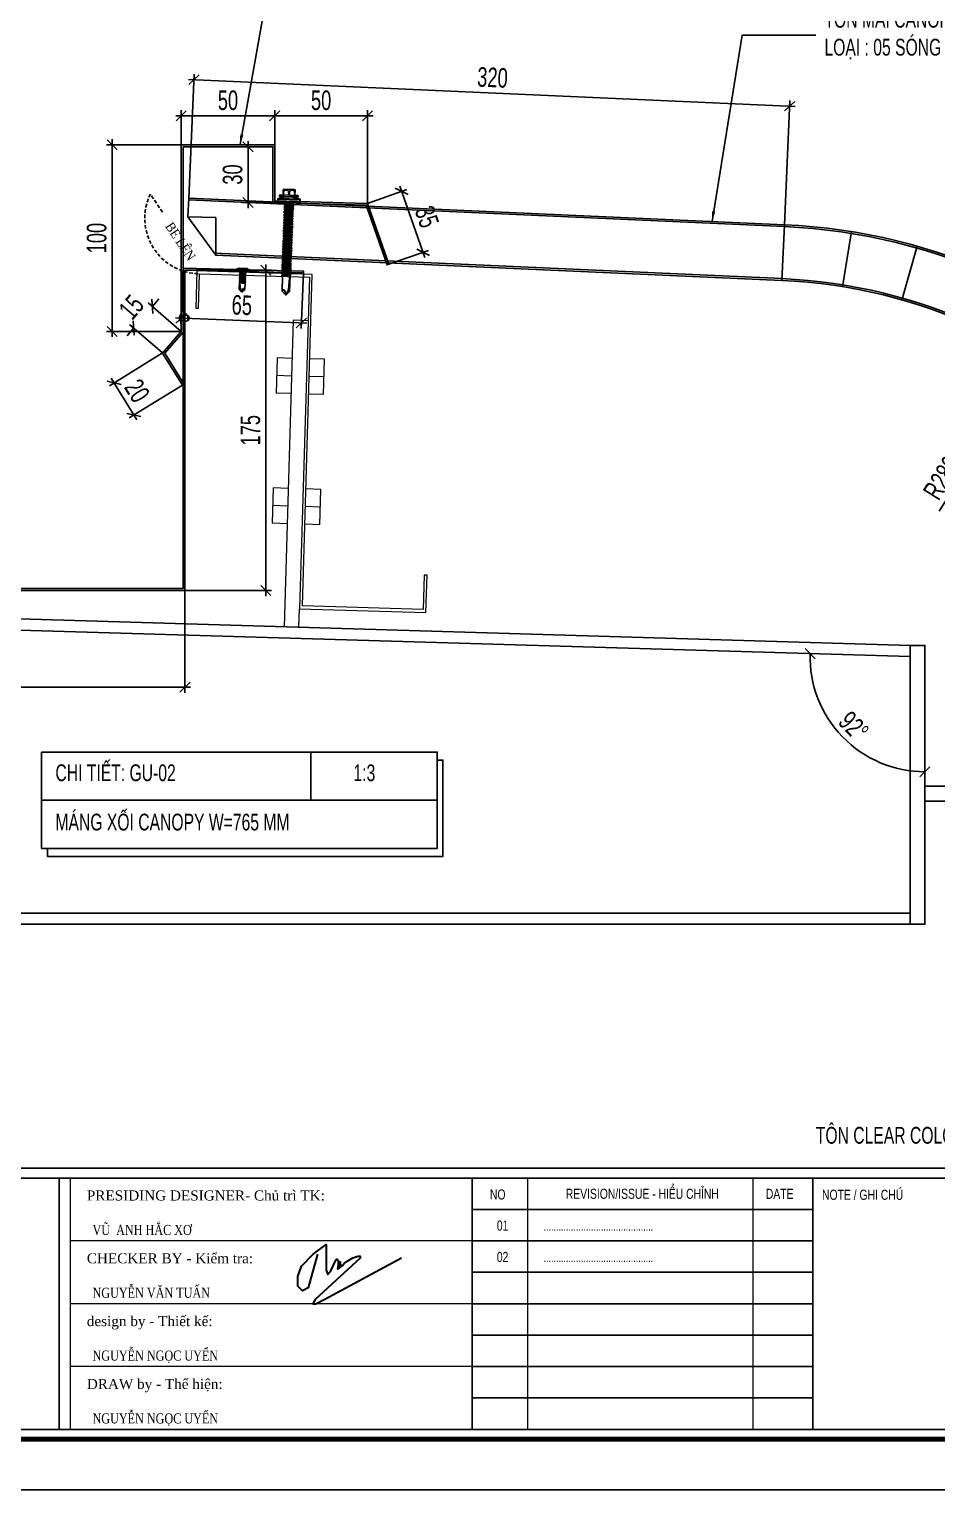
# Model space of a CAD drawing. Header units: inches. Extents: x 315041 to 662841, y -45540 to -35018.
# Drawn here: x 331598 to 331760.4, y -37638.9 to -37377.4 of the extents above; entities that cross this region are included whole.
import ezdxf
from ezdxf.enums import TextEntityAlignment as Align

# ---------------------------------------------------------------- set-up
doc = ezdxf.new("R2010")
doc.units = ezdxf.units.IN
doc.header["$MEASUREMENT"] = 0
doc.linetypes.add('DASHED2', pattern=[9.525, 6.35, -3.175])
doc.linetypes.add('XKITLINE00', pattern=[0])
for name, color, linetype in [('1', 1, 'Continuous'), ('2', 2, 'Continuous'), ('251', 251, 'Continuous'), ('3', 3, 'Continuous'), ('7', 7, 'Continuous'), ('8', 8, 'Continuous'), ('BAO KHUNG', 31, 'Continuous'), ('flashing', 6, 'Continuous'), ('ROOFING', 4, 'Continuous'), ('STRUCTURE', 1, 'Continuous')]:
    doc.layers.add(name, color=color, linetype=linetype)
for name, color, linetype, lineweight in [('Bolt', 7, 'Continuous', 0), ('PART', 20, 'Continuous', 9), ('S-Hatch', 8, 'Continuous', 9)]:
    doc.layers.add(name, color=color, linetype=linetype, lineweight=lineweight)
doc.layers.add('Cover text', color=7, linetype='Continuous', true_color=0x52370f)
doc.styles.add('DIM', font='SIMPLEX.shx', dxfattribs={"width": 0.7, "bigfont": 'EXTFONT.shx'})
doc.styles.add('ST1H', font='vnshxh.shx', dxfattribs={"width": 0.7})
doc.styles.add('ST3', font='times.ttf', dxfattribs={"width": 0.8})
doc.styles.get("Standard").update_dxf_attribs({"font": 'VHARIALN.TTF'})
doc.styles.add('style2', font='VHAVANI.TTF')
doc.dimstyles.new('3', dxfattribs={"dimtxt": 3.5, "dimasz": 1.8, "dimexe": 1, "dimexo": 0, "dimgap": 1, "dimtad": 1, "dimdec": 0, "dimlfac": 3, "dimzin": 0, "dimdsep": 46, "dimtxsty": 'ST1H', "dimblk": 'OBLIQUE', "dimcen": 1, "dimdle": 1, "dimclrd": 8, "dimclre": 8, "dimclrt": 3, "dimadec": 0, "dimazin": 0, "dimtfac": 1, "dimtdec": 0, "dimtix": 1, "dimtofl": 0, "dimtmove": 1, "dimatfit": 3, "dimfxl": 0.18, "dimtolj": 1, "dimtzin": 0, "dimlwd": -1, "dimlwe": -1, "dimarcsym": 1})

# ---------------------------------------------------------------- blocks, each defined once
blk = doc.blocks.new('A$C3be9bcc6')
at = {"layer": '1', "color": 5, "lineweight": 30}
blk.add_lwpolyline([(0.81, 8.89), (-0.84, 2.88), (-1.85, 2.33), (-2.68, 3.13), (-2.68, 4.9), (-2.07, 6.74), (0.04, 8.88), (2.4, 10.63), (2.4, 6), (2.65, 5.25), (3.15, 5.75), (4.09, 7.78), (4.36, 8), (4.55, 7.76), (4.55, 6.96), (4.38, 6.24), (4.73, 6.44), (4.87, 7.5), (4.91, 6.81), (4.96, 6.56), (5.3, 6.85), (5.71, 7.36), (6.26, 7.68), (7.16, 8.21), (8.05, 8.54), (8.45, 8.54), (8.45, 8.14), (0.41, 0.75), (0, 0), (0.54, 0), (2.01, 0.75), (15.87, 8.23)], dxfattribs=at)
blk = doc.blocks.new('A$C75D82031')
at = {"layer": '2', "color": 157, "linetype": 'Continuous'}
blk.add_lwpolyline([(0, 420), (594, 420), (594, 0), (0, 0)], close=True, dxfattribs=at)
at = {"layer": '251', "linetype": 'Continuous'}
for p, q in [((285.8, 50.19), (346.77, 50.19)), ((285.8, 44.56), (346.77, 44.56)), ((285.8, 38.94), (346.77, 38.94)), ((285.8, 33.31), (346.77, 33.31)), ((285.8, 27.69), (346.77, 27.69)), ((285.8, 22.06), (346.77, 22.06)), ((285.8, 16.44), (346.77, 16.44))]:
    blk.add_line(p, q, dxfattribs=at)
at = {"layer": '7', "color": 147, "linetype": 'Continuous'}
blk.add_lwpolyline([(12.33, 57.61), (581.67, 57.61), (581.67, 409.19), (12.33, 409.19)], close=True, dxfattribs=at)
at = {"layer": 'BAO KHUNG', "color": 7}
blk.add_line((346.77, 10.81), (346.77, 55.81), dxfattribs=at)
at = {"layer": 'BAO KHUNG', "color": 167, "linetype": 'Continuous', "const_width": 0.871}
blk.add_lwpolyline([(10.59, 9.07), (583.41, 9.07), (583.41, 410.93), (10.59, 410.93)], close=True, dxfattribs=at)
at = {"layer": 'BAO KHUNG', "color": 7}
for points in [[(144.95, 55.81), (285.8, 55.81), (285.8, 10.81), (144.95, 10.81)], [(211.89, 55.81), (474.14, 55.81), (474.14, 10.81), (211.89, 10.81)]]:
    blk.add_lwpolyline(points, close=True, dxfattribs=at)
at = {"layer": 'S-Hatch'}
for p, q in [((213.95, 10.81), (213.95, 55.81)), ((295.73, 55.81), (295.73, 10.81)), ((336.07, 55.81), (336.07, 10.81)), ((285.8, 44.56), (213.95, 44.56)), ((285.8, 33.31), (213.95, 33.31)), ((285.8, 22.06), (213.95, 22.06))]:
    blk.add_line(p, q, dxfattribs=at)
blk.add_blockref('A$C3be9bcc6', (257.32, 33.31))
at = {"layer": 'BAO KHUNG', "color": 7, "linetype": 'Continuous', "style": 'ST3'}
for s, p in [('PRESIDING DESIGNER- Chủ trì TK:', (216.86, 51.8)), ('CHECKER BY - Kiểm tra:', (216.86, 40.55)), ('design by - Thiết kế:', (216.86, 29.3)), ('DRAW by - Thể hiện:', (216.86, 18.05))]:
    blk.add_text(s, height=1.8, dxfattribs=at).set_placement(p)
at = {"layer": 'BAO KHUNG', "color": 7, "linetype": 'Continuous', "width": 0.9}
for s, p in [('NO', (290.4, 52.88)), ('REVISION/ISSUE - HIÓU CHØNH', (316.27, 53)), ('DATE', (340.86, 52.99)), ('01', (291.27, 47.31)), ('02', (291.27, 41.69))]:
    blk.add_text(s, height=1.8, dxfattribs=at).set_placement(p, align=Align.MIDDLE_CENTER)
blk.add_text('NOTE / GHI CHÚ', height=1.8, dxfattribs=at).set_placement((348.44, 51.92))
at = {"layer": 'Cover text', "linetype": 'Continuous', "width": 0.8}
for s, height, style, p in [('VŨ  ANH HẮC XƠ', 1.8, 'ST3', (217.88, 45.63)), ('............................................', 1.5, 'style2', (298.6, 46.4)), ('............................................', 1.5, 'style2', (298.6, 40.78)), ('NGUYỄN VĂN TUẤN', 1.8, 'ST3', (217.88, 34.38)), ('NGUYỄN NGỌC UYỂN', 1.8, 'ST3', (217.88, 23.13)), ('NGUYỄN NGỌC UYỂN', 1.8, 'ST3', (217.88, 11.88))]:
    blk.add_text(s, height=height, dxfattribs=dict(at, style=style)).set_placement(p)
blk = doc.blocks.new('A$C26A6701F')
at = {"layer": 'STRUCTURE', "color": 1, "linetype": 'Continuous'}
for p, q in [((0.93, 17.84), (0.93, 18.77)), ((0.97, 17.84), (1.03, 18.61)), ((1.07, 18.91), (2.93, 18.91)), ((1.91, 18.61), (1.97, 17.84)), ((2.04, 17.84), (2.1, 18.61)), ((2.97, 18.61), (3.04, 17.84)), ((3.07, 17.84), (3.07, 18.77)), ((0, 17.21), (1.33, 17.54)), ((0, 17.08), (0, 17.21)), ((0, 17.21), (4, 17.21)), ((4, 17.08), (0, 17.08)), ((3.94, 16.71), (0.06, 16.71)), ((0.4, 17.84), (3.6, 17.84)), ((0.4, 17.57), (1.2, 17.57)), ((1.19, 16.71), (1.14, 16.67)), ((1.14, 16.67), (1.4, 16.71)), ((1.14, 16.67), (1.4, 16.56)), ((1.14, 16.2), (2.91, 16.47)), ((1.4, 16.4), (1.14, 16.2)), ((1.14, 16.2), (1.39, 16.09)), ((1.14, 15.72), (2.91, 16)), ((1.4, 15.93), (1.14, 15.72)), ((1.14, 15.72), (1.39, 15.61)), ((1.2, 17.57), (2.8, 17.57)), ((1.33, 17.54), (1.33, 17.57)), ((1.33, 17.54), (2.67, 17.54)), ((1.39, 16.09), (2.73, 16.28)), ((1.39, 15.93), (1.39, 16.09)), ((1.39, 15.61), (2.73, 15.81)), ((1.4, 16.56), (2.42, 16.71)), ((2.71, 16.59), (1.4, 16.4)), ((1.4, 16.4), (1.4, 16.56)), ((2.71, 16.11), (1.4, 15.93)), ((2.67, 17.54), (2.67, 17.57)), ((2.67, 17.54), (4, 17.21)), ((2.7, 15.64), (2.7, 15.8)), ((2.71, 16.59), (2.71, 16.71)), ((2.71, 16.59), (2.91, 16.47)), ((2.71, 16.11), (2.71, 16.28)), ((2.71, 16.11), (2.91, 16)), ((2.73, 16.28), (2.91, 16.47)), ((2.73, 15.81), (2.91, 16)), ((2.8, 17.57), (3.6, 17.57)), ((4, 17.21), (4, 17.08)), ((1.11, 12.88), (2.89, 13.15)), ((1.38, 13.08), (1.11, 12.88)), ((1.12, 14.3), (2.9, 14.57)), ((1.39, 14.5), (1.12, 14.3)), ((1.12, 14.3), (1.38, 14.19)), ((1.12, 13.82), (2.9, 14.1)), ((1.39, 14.03), (1.12, 13.82)), ((1.12, 13.82), (1.38, 13.72)), ((1.12, 13.35), (2.89, 13.63)), ((1.38, 13.56), (1.12, 13.35)), ((1.12, 13.35), (1.38, 13.24)), ((1.13, 15.25), (2.9, 15.52)), ((1.39, 15.45), (1.13, 15.25)), ((1.13, 15.25), (1.39, 15.14)), ((1.13, 14.77), (2.9, 15.05)), ((1.39, 14.98), (1.13, 14.77)), ((1.13, 14.77), (1.39, 14.66)), ((1.38, 14.19), (2.72, 14.38)), ((1.38, 14.03), (1.38, 14.19)), ((1.38, 13.72), (2.72, 13.91)), ((2.69, 13.74), (1.38, 13.56)), ((1.38, 13.56), (1.38, 13.72)), ((1.38, 13.24), (2.72, 13.44)), ((2.69, 13.27), (1.38, 13.08)), ((1.38, 13.24), (1.38, 13.08)), ((2.7, 15.64), (1.39, 15.45)), ((1.39, 15.45), (1.39, 15.61)), ((1.39, 15.14), (2.73, 15.33)), ((2.7, 15.16), (1.39, 14.98)), ((1.39, 14.98), (1.39, 15.14)), ((1.39, 14.66), (2.73, 14.86)), ((2.7, 14.69), (1.39, 14.5)), ((1.39, 14.5), (1.39, 14.67)), ((2.7, 14.21), (1.39, 14.03)), ((2.69, 13.74), (2.69, 13.91)), ((2.69, 13.74), (2.89, 13.63)), ((2.69, 13.43), (2.69, 13.27)), ((2.69, 13.27), (2.89, 13.15)), ((2.7, 15.64), (2.9, 15.52)), ((2.7, 15.16), (2.7, 15.33)), ((2.7, 15.16), (2.9, 15.05)), ((2.7, 14.69), (2.7, 14.85)), ((2.7, 14.69), (2.9, 14.57)), ((2.7, 14.21), (2.7, 14.38)), ((2.7, 14.21), (2.9, 14.1)), ((2.71, 12.96), (2.89, 13.15)), ((2.72, 14.38), (2.9, 14.57)), ((2.72, 13.91), (2.9, 14.1)), ((2.72, 13.44), (2.89, 13.63)), ((2.73, 15.33), (2.9, 15.52)), ((2.73, 14.86), (2.9, 15.05)), ((1.09, 10.98), (2.86, 11.25)), ((1.35, 11.18), (1.09, 10.98)), ((1.09, 10.98), (1.35, 10.87)), ((1.09, 10.5), (2.86, 10.78)), ((1.35, 10.71), (1.09, 10.5)), ((1.09, 10.5), (1.35, 10.39)), ((1.1, 11.93), (2.88, 12.2)), ((1.36, 12.13), (1.1, 11.93)), ((1.1, 11.93), (1.36, 11.82)), ((1.1, 11.45), (2.87, 11.73)), ((1.36, 11.66), (1.1, 11.45)), ((1.1, 11.45), (1.36, 11.34)), ((1.11, 12.88), (1.37, 12.77)), ((1.11, 12.4), (2.88, 12.68)), ((1.37, 12.61), (1.11, 12.4)), ((1.11, 12.4), (1.37, 12.29)), ((2.66, 11.37), (1.35, 11.18)), ((1.35, 11.18), (1.36, 11.34)), ((1.35, 10.87), (2.69, 11.06)), ((2.66, 10.89), (1.35, 10.71)), ((1.35, 10.71), (1.35, 10.87)), ((1.35, 10.39), (2.69, 10.59)), ((2.68, 12.32), (1.36, 12.13)), ((1.36, 11.82), (2.7, 12.01)), ((2.67, 11.84), (1.36, 11.66)), ((1.36, 11.66), (1.36, 11.82)), ((1.36, 11.34), (2.7, 11.54)), ((1.37, 12.77), (2.71, 12.96)), ((2.68, 12.79), (1.37, 12.61)), ((1.37, 12.61), (1.37, 12.77)), ((1.37, 12.29), (2.71, 12.49)), ((1.37, 12.13), (1.37, 12.29)), ((2.66, 11.37), (2.67, 11.53)), ((2.66, 11.37), (2.86, 11.25)), ((2.66, 10.89), (2.67, 11.06)), ((2.66, 10.89), (2.86, 10.78)), ((2.66, 10.42), (2.66, 10.58)), ((2.67, 11.84), (2.67, 12.01)), ((2.67, 11.84), (2.87, 11.73)), ((2.68, 12.79), (2.68, 12.96)), ((2.68, 12.79), (2.88, 12.68)), ((2.68, 12.32), (2.68, 12.48)), ((2.68, 12.32), (2.88, 12.2)), ((2.69, 11.06), (2.86, 11.25)), ((2.69, 10.59), (2.86, 10.78)), ((2.7, 12.01), (2.88, 12.2)), ((2.7, 11.54), (2.87, 11.73)), ((2.71, 12.49), (2.88, 12.68)), ((1.06, 8.13), (2.84, 8.41)), ((1.33, 8.34), (1.06, 8.13)), ((1.06, 8.13), (1.32, 8.02)), ((1.06, 7.65), (2.83, 7.93)), ((1.32, 7.86), (1.06, 7.65)), ((1.07, 8.6), (2.84, 8.88)), ((1.33, 8.81), (1.07, 8.6)), ((1.07, 8.6), (1.33, 8.5)), ((1.08, 9.55), (2.86, 9.83)), ((1.34, 9.76), (1.08, 9.55)), ((1.08, 9.55), (1.34, 9.45)), ((1.08, 9.08), (2.85, 9.36)), ((1.34, 9.29), (1.08, 9.08)), ((1.08, 9.08), (1.34, 8.97)), ((1.09, 10.03), (2.86, 10.3)), ((1.35, 10.23), (1.09, 10.03)), ((1.09, 10.03), (1.34, 9.92)), ((1.32, 8.02), (2.66, 8.22)), ((2.63, 8.05), (1.32, 7.86)), ((1.32, 7.86), (1.32, 8.02)), ((2.64, 9), (1.33, 8.81)), ((1.33, 8.81), (1.34, 8.97)), ((1.33, 8.5), (2.67, 8.69)), ((2.64, 8.52), (1.33, 8.34)), ((1.33, 8.34), (1.33, 8.5)), ((1.34, 9.92), (2.68, 10.11)), ((2.65, 9.95), (1.34, 9.76)), ((1.34, 9.92), (1.34, 9.76)), ((1.34, 9.45), (2.68, 9.64)), ((2.65, 9.47), (1.34, 9.29)), ((1.34, 9.29), (1.34, 9.45)), ((1.34, 8.97), (2.67, 9.17)), ((2.66, 10.42), (1.35, 10.23)), ((1.35, 10.23), (1.35, 10.39)), ((2.63, 8.05), (2.63, 8.21)), ((2.63, 8.05), (2.83, 7.93)), ((2.64, 9), (2.64, 9.16)), ((2.64, 9), (2.84, 8.88)), ((2.64, 8.52), (2.64, 8.69)), ((2.64, 8.52), (2.84, 8.41)), ((2.65, 10.1), (2.65, 9.95)), ((2.65, 9.95), (2.86, 9.83)), ((2.65, 9.47), (2.65, 9.64)), ((2.65, 9.47), (2.85, 9.36)), ((2.66, 10.42), (2.86, 10.3)), ((2.66, 8.22), (2.84, 8.41)), ((2.66, 7.74), (2.83, 7.93)), ((2.67, 9.17), (2.85, 9.36)), ((2.67, 8.69), (2.84, 8.88)), ((2.68, 10.11), (2.86, 10.3)), ((2.68, 9.64), (2.86, 9.83)), ((1.04, 5.76), (2.81, 6.03)), ((1.3, 5.96), (1.04, 5.76)), ((1.04, 5.76), (1.3, 5.65)), ((1.04, 5.28), (2.81, 5.56)), ((1.3, 5.49), (1.04, 5.28)), ((1.04, 5.28), (1.29, 5.17)), ((1.05, 6.71), (2.83, 6.98)), ((1.31, 6.91), (1.05, 6.71)), ((1.05, 6.71), (1.31, 6.6)), ((1.05, 6.23), (2.82, 6.51)), ((1.31, 6.44), (1.05, 6.23)), ((1.05, 6.23), (1.31, 6.12)), ((1.06, 7.65), (1.32, 7.55)), ((1.06, 7.18), (2.83, 7.46)), ((1.32, 7.39), (1.06, 7.18)), ((1.06, 7.18), (1.32, 7.07)), ((1.29, 5.17), (2.63, 5.37)), ((2.61, 6.15), (1.3, 5.96)), ((1.3, 5.96), (1.31, 6.12)), ((1.3, 5.65), (2.64, 5.84)), ((2.61, 5.67), (1.3, 5.49)), ((1.3, 5.49), (1.3, 5.65)), ((2.63, 7.1), (1.31, 6.91)), ((1.31, 6.6), (2.65, 6.79)), ((2.62, 6.62), (1.31, 6.44)), ((1.31, 6.44), (1.31, 6.6)), ((1.31, 6.12), (2.64, 6.32)), ((1.32, 7.55), (2.66, 7.74)), ((2.63, 7.57), (1.32, 7.39)), ((1.32, 7.39), (1.32, 7.55)), ((1.32, 7.07), (2.66, 7.27)), ((1.32, 6.91), (1.32, 7.07)), ((2.6, 5.2), (2.61, 5.36)), ((2.61, 6.15), (2.62, 6.31)), ((2.61, 6.15), (2.81, 6.03)), ((2.61, 5.67), (2.61, 5.84)), ((2.61, 5.67), (2.81, 5.56)), ((2.62, 6.62), (2.62, 6.79)), ((2.62, 6.62), (2.82, 6.51)), ((2.63, 7.57), (2.63, 7.74)), ((2.63, 7.57), (2.83, 7.46)), ((2.63, 7.1), (2.63, 7.26)), ((2.63, 7.1), (2.83, 6.98)), ((2.63, 5.37), (2.81, 5.56)), ((2.64, 6.32), (2.82, 6.51)), ((2.64, 5.84), (2.81, 6.03)), ((2.65, 6.79), (2.83, 6.98)), ((2.66, 7.27), (2.83, 7.46)), ((1.02, 3.86), (2.8, 4.14)), ((1.28, 4.07), (1.02, 3.86)), ((1.02, 3.86), (1.28, 3.75)), ((1.28, 3.59), (1.02, 3.38)), ((1.02, 3.38), (2.31, 3.59)), ((1.02, 3.38), (1.28, 3.28)), ((1.03, 4.81), (2.81, 5.09)), ((1.29, 5.02), (1.03, 4.81)), ((1.03, 4.81), (1.29, 4.7)), ((1.03, 4.33), (2.8, 4.61)), ((1.29, 4.54), (1.03, 4.33)), ((1.03, 4.33), (1.28, 4.23)), ((1.27, 0.62), (1.28, 3.28)), ((1.28, 4.23), (2.62, 4.42)), ((2.62, 4.25), (1.28, 4.07)), ((1.28, 4.07), (1.28, 4.23)), ((1.28, 3.75), (2.62, 3.95)), ((1.28, 3.59), (1.28, 3.75)), ((2.35, 3.74), (1.28, 3.59)), ((1.28, 3.28), (2.21, 3.41)), ((2.6, 5.2), (1.29, 5.02)), ((1.29, 5.01), (1.29, 5.17)), ((1.29, 4.7), (2.63, 4.9)), ((2.6, 4.72), (1.29, 4.54)), ((1.29, 4.54), (1.29, 4.7)), ((2.38, 0.96), (2.56, 3.71)), ((2.62, 3.78), (2.52, 3.77)), ((2.52, 3.46), (2.61, 3.47)), ((2.54, 3.62), (2.79, 3.66)), ((2.6, 5.2), (2.81, 5.09)), ((2.6, 4.72), (2.6, 4.89)), ((2.6, 4.72), (2.8, 4.61)), ((2.6, 0.61), (2.61, 3.47)), ((2.61, 3.47), (2.79, 3.66)), ((2.62, 4.42), (2.8, 4.61)), ((2.62, 4.25), (2.62, 4.41)), ((2.8, 4.14), (2.62, 4.25)), ((2.62, 3.95), (2.8, 4.14)), ((2.62, 3.78), (2.62, 3.95)), ((2.79, 3.66), (2.62, 3.78)), ((2.63, 4.9), (2.81, 5.09)), ((1.27, 0.62), (1.41, 0.81)), ((1.27, 0.62), (1.88, 0.02)), ((1.67, 0.81), (1.98, 0.02)), ((1.96, 0.08), (2.26, 0.64)), ((1.98, 0.02), (2.6, 0.61))]:
    blk.add_line(p, q, dxfattribs=at)
for centre, major_axis, ratio, start_param, end_param in [((1.07, 18.77), (-0.0943, 0.0943), 1, -0.785398, 0.785398), ((1.47, 18.04), (0.508, 0.508), 1, 0.131933, 1.438864), ((2.54, 18.04), (0.508, 0.508), 1, 0.131933, 1.438864), ((2.93, 18.77), (-0.0943, 0.0943), 1, 3.926991, 5.497787), ((-1.11, 16.72), (-0.822, 0.822), 1, 3.915086, 4.236522), ((0.42, 17.71), (0.0956, 0.0956), 1, 0.954633, 3.757756), ((3.55, 17.71), (-0.1, 0.1), 1, 2.701137, 5.152845), ((5.1, 16.72), (-1.15, 0.17), 0.90746, -0.177273, 0.177273), ((1.82, 3.74), (0.363, 0.363), 1, 4.808661, 5.407478), ((2.44, 3.68), (0.0836, 0.0836), 1, 5.766736, 8.502032), ((1.54, 0.72), (0.111, 0.111), 1, 6.085329, 8.011019), ((1.93, 0.09), (0.0625, 0.0625), 1, 3.247504, 4.535451), ((1.79, 0.99), (0.416, 0.416), 1, 4.859665, 5.449971)]:
    blk.add_ellipse(centre, major_axis=major_axis, ratio=ratio, start_param=start_param, end_param=end_param, dxfattribs=at)
blk = doc.blocks.new('HFR-1')
at = {"layer": 'STRUCTURE', "color": 1, "linetype": 'Continuous'}
for p, q in [((-5.5, 0), (5.5, 0)), ((-5.2, 0.8), (-3.4, 1.5)), ((5.2, 0.8), (3.4, 1.5)), ((-2.4, -1.2), (-3, -1.6)), ((-3, -1.6), (-2.4, -1.9)), ((-2.4, -1.9), (-3, -2.3)), ((-3, -2.3), (-2.4, -2.6)), ((-2.4, -2.6), (-3, -3)), ((-3, -3), (-2.4, -3.3)), ((-2.4, -3.3), (-3, -3.7)), ((-3, -3.7), (-2.4, -4.1)), ((-2.4, -4.1), (-3, -4.4)), ((-3, -4.4), (-2.4, -4.8)), ((-2.4, -4.8), (-3, -5.1)), ((-3, -5.1), (-2.4, -5.5)), ((-2.4, -5.5), (-3, -5.8)), ((-3, -5.8), (-2.4, -6.2)), ((-2.4, -6.2), (-3, -6.6)), ((-3, -6.6), (-2.4, -6.9)), ((-2.4, -6.9), (-3, -7.3)), ((-3, -7.3), (-2.4, -7.6)), ((-2.4, -7.6), (-3, -8)), ((-3, -8), (-2.4, -8.3)), ((-2.4, -8.3), (-3, -8.7)), ((-3, -8.7), (-2.4, -9)), ((-2.4, -9), (-3, -9.4)), ((-3, -9.4), (-2.4, -9.7)), ((-2.4, -9.7), (-3, -10.1)), ((-3, -10.1), (-2.4, -10.5)), ((-2.4, -10.5), (-3, -10.8)), ((-3, -10.8), (-2.4, -11.2)), ((-2.4, -11.2), (-3, -11.5)), ((-3, -11.5), (-2.4, -11.9)), ((-2.9, -1.6), (2.9, -1.4)), ((-2.9, -2.3), (2.9, -2.1)), ((-2.9, -3), (2.9, -2.8)), ((-2.9, -3.7), (2.9, -3.6)), ((-2.9, -4.4), (2.9, -4.3)), ((-2.9, -5.1), (2.9, -5)), ((-2.9, -5.9), (2.9, -5.7)), ((-2.9, -6.6), (2.9, -6.4)), ((-2.9, -7.3), (2.9, -7.1)), ((-2.9, -8), (2.9, -7.8)), ((-2.9, -8.7), (2.9, -8.5)), ((-2.9, -9.4), (2.9, -9.2)), ((-2.9, -10.1), (1.5, -10)), ((-2.9, -10.8), (1.3, -10.7)), ((-2.9, -11.5), (0.9, -11.4)), ((-2.5, -17.4), (-2.5, -11.8)), ((2.4, -1.1), (-2.4, -1.2)), ((2.4, -1.8), (-2.4, -1.9)), ((-2.4, -1.9), (2.4, -1.8)), ((-2.4, -2.6), (2.4, -2.5)), ((2.4, -2.5), (-2.4, -2.6)), ((-2.4, -3.3), (2.4, -3.2)), ((2.4, -3.2), (-2.4, -3.3)), ((-2.4, -4.1), (2.4, -3.9)), ((2.4, -3.9), (-2.4, -4.1)), ((-2.4, -4.8), (2.4, -4.6)), ((2.4, -4.6), (-2.4, -4.8)), ((-2.4, -5.5), (2.4, -5.3)), ((2.4, -5.3), (-2.4, -5.5)), ((-2.4, -6.2), (2.4, -6)), ((2.4, -6), (-2.4, -6.2)), ((-2.4, -6.9), (2.4, -6.8)), ((2.4, -6.8), (-2.4, -6.9)), ((-2.4, -7.6), (2.4, -7.5)), ((2.4, -7.5), (-2.4, -7.6)), ((-2.4, -8.3), (2.4, -8.2)), ((2.4, -8.2), (-2.4, -8.3)), ((-2.4, -9), (2.4, -8.9)), ((2.4, -8.9), (-2.4, -9)), ((-2.4, -9.7), (2.4, -9.6)), ((2.4, -9.6), (-2.4, -9.7)), ((1.4, -10.3), (-2.4, -10.5)), ((-2.4, -10.5), (1.4, -10.3)), ((-2.4, -11.2), (1.1, -11.1)), ((1.1, -11.1), (-2.4, -11.2)), ((-2.4, -11.9), (0.4, -11.8)), ((1.6, -16.1), (2.3, -10.2)), ((2.2, -10), (2.9, -10)), ((2.2, -11), (2.4, -11)), ((2.4, -11), (2.2, -11)), ((2.2, -11.4), (2.9, -11.4)), ((2.2, -11.7), (2.4, -11.7)), ((2.4, -10.3), (2.3, -10.3)), ((2.3, -10.3), (2.4, -10.3)), ((2.3, -10.7), (2.9, -10.7)), ((2.9, -1.4), (2.4, -1.1)), ((2.4, -1.8), (2.9, -1.4)), ((2.9, -2.1), (2.4, -1.8)), ((2.4, -2.5), (2.9, -2.1)), ((2.9, -2.8), (2.4, -2.5)), ((2.4, -3.2), (2.9, -2.8)), ((2.9, -3.6), (2.4, -3.2)), ((2.4, -3.9), (2.9, -3.6)), ((2.9, -4.3), (2.4, -3.9)), ((2.4, -4.6), (2.9, -4.3)), ((2.9, -5), (2.4, -4.6)), ((2.4, -5.3), (2.9, -5)), ((2.9, -5.7), (2.4, -5.3)), ((2.4, -6), (2.9, -5.7)), ((2.9, -6.4), (2.4, -6)), ((2.4, -6.8), (2.9, -6.4)), ((2.9, -7.1), (2.4, -6.8)), ((2.4, -7.5), (2.9, -7.1)), ((2.9, -7.8), (2.4, -7.5)), ((2.4, -8.2), (2.9, -7.8)), ((2.9, -8.5), (2.4, -8.2)), ((2.4, -8.9), (2.9, -8.5)), ((2.9, -9.2), (2.4, -8.9)), ((2.4, -9.6), (2.9, -9.2)), ((2.9, -10), (2.4, -9.6)), ((2.4, -10.3), (2.9, -10)), ((2.9, -10.7), (2.4, -10.3)), ((2.4, -11), (2.9, -10.7)), ((2.9, -11.4), (2.4, -11)), ((2.4, -11.7), (2.9, -11.4)), ((2.5, -17.4), (2.5, -11.7)), ((-2.5, -17.4), (-2, -16.7)), ((-2.5, -17.4), (-0.2, -19.7)), ((-1, -16.7), (0.2, -19.7)), ((0.1, -19.4), (1.2, -17.3)), ((0.2, -19.7), (2.5, -17.4))]:
    blk.add_line(p, q, dxfattribs=at)
at = {"layer": 'STRUCTURE', "color": 1, "linetype": 'Continuous', "ltscale": 8}
for p in [(-3.4, 1.5), (3.4, 1.5)]:
    blk.add_line(p, (0, 1.5), dxfattribs=at)
at = {"layer": 'STRUCTURE', "color": 1, "linetype": 'DASHED2'}
for p in [(-1.9, 1.5), (1.9, 1.5)]:
    blk.add_line(p, (0, 0), dxfattribs=at)
at = {"layer": 'STRUCTURE', "color": 1, "linetype": 'Continuous', "ltscale": 8}
for centre, start, end in [((-4.7, 0.2), 130.41, 194.8062), ((4.7, 0.2), 345.1938, 49.59)]:
    blk.add_arc(centre, 0.801, start, end, dxfattribs=at)
at = {"layer": 'STRUCTURE', "color": 1, "linetype": 'Continuous'}
for centre, radius, start, end in [((-7.3, -9), 9.14, 58.065, 78.8402), ((5.1, -3.8), 3.83, 84.2039, 134.3621), ((-0.5, -10.1), 1.93, 296.6041, 355.3922), ((1.9, -10.3), 0.444, 15.9762, 172.6971), ((-1.5, -17.1), 0.59, 34.2302, 144.5641), ((0, -19.4), 0.331, 231.6348, 305.4287), ((-0.6, -16), 2.2, 324.0048, 357.8268)]:
    blk.add_arc(centre, radius, start, end, dxfattribs=at)
blk = doc.blocks.new('RIVET')
at = {"color": 8}
for p, q in [((-3.91, 1.08), (-4.17, 0)), ((-4.17, 0), (-3.91, -1.08)), ((-3.91, -1.08), (-3.91, 1.08)), ((-3.54, -1.32), (-3.54, 1.32)), ((-0.96, -1.25), (-0.96, 1.25)), ((-0.96, 1.25), (-0.06, 1.25)), ((0, 1.31), (0, 2.44)), ((0, -1.31), (0, 1.31)), ((0.06, 2.5), (0.09, 2.5)), ((0.14, 2.47), (0.68, 1.38)), ((0.14, -2.47), (0.14, 2.47)), ((0.75, 1.1), (0.75, -1.1)), ((0.92, 0.69), (0.75, 0.69)), ((0.92, -0.69), (0.92, 0.69)), ((-0.06, -1.25), (-0.96, -1.25)), ((0, -2.44), (0, -1.31)), ((0.09, -2.5), (0.06, -2.5)), ((0.68, -1.38), (0.14, -2.47)), ((0.92, -0.69), (0.75, -0.69))]:
    blk.add_line(p, q, dxfattribs=at)
for centre, radius, start, end in [((-3.41, 0.7), 0.634, 101.56667, 142.23088), ((-2.52, -0.13), 1.78, 64.63521, 125.23685), ((-0.91, 2.96), 1.71, 240.47832, 268.3625), ((-0.06, 1.31), 0.0625, 270, 0), ((0.06, 2.44), 0.0625, 90, 180), ((0.09, 2.44), 0.0625, 26.56505, 90), ((0.12, 1.1), 0.625, 0, 26.56505), ((5.37, 0.62), 4.45, 179.07778, 187.95176), ((5.77, -0.64), 4.85, 172.41501, 180.55546), ((-3.41, -0.7), 0.634, 217.76912, 258.43333), ((-2.52, 0.13), 1.78, 234.76315, 295.36479), ((-0.91, -2.96), 1.71, 91.6375, 119.52168), ((-0.06, -1.31), 0.0625, 0, 90), ((0.06, -2.44), 0.0625, 180, 270), ((0.09, -2.44), 0.0625, 270, 333.43495), ((0.12, -1.1), 0.625, 333.43495, 0)]:
    blk.add_arc(centre, radius, start, end, dxfattribs=at)
blk = doc.blocks.new('_Oblique')
at = {"color": 0, "linetype": 'ByBlock', "lineweight": -2}
blk.add_line((-0.5, -0.5), (0.5, 0.5), dxfattribs=at)
blk = doc.blocks.new('*D859')
at = {"color": 8, "linetype": 'Continuous', "transparency": 16777216}
blk.add_line((331760.87, -37463.72), (331777.89, -37436.4), dxfattribs=at)
at = {"layer": 'Defpoints', "color": 0, "transparency": 16777216}
for p in [(331777.89, -37436.4), (331728.54, -37515.63)]:
    blk.add_point(p, dxfattribs=at)
at = {"color": 8, "transparency": 16777216, "xscale": 1.8, "yscale": 1.8, "zscale": 1.8, "rotation": 58.08450899008338}
blk.add_blockref('_Oblique', (331777.89, -37436.4), dxfattribs=at)
at = {"color": 3, "transparency": 16777216, "insert": (331761.35, -37457.75), "char_height": 3.5, "attachment_point": 5, "rotation": 58.0845, "style": 'ST1H'}
blk.add_mtext('\\A1;R280', dxfattribs=at)
blk = doc.blocks.new('*D863')
at = {"color": 8, "linetype": 'Continuous', "transparency": 16777216}
for p, q in [((331626.54, -37407.64), (331627.53, -37385.42)), ((331735.09, -37391.22), (331626.49, -37386.37)), ((331733.15, -37412.4), (331734.14, -37390.18))]:
    blk.add_line(p, q, dxfattribs=at)
at = {"layer": 'Defpoints', "color": 0, "transparency": 16777216}
for p in [(331627.49, -37386.42), (331626.54, -37407.64), (331733.15, -37412.4)]:
    blk.add_point(p, dxfattribs=at)
at = {"color": 8, "transparency": 16777216, "xscale": 1.8, "yscale": 1.8, "zscale": 1.8}
for p, rotation in [((331627.49, -37386.42), 177.4461271072635), ((331734.1, -37391.17), 357.4461271072635)]:
    blk.add_blockref('_Oblique', p, dxfattribs=dict(at, rotation=rotation))
at = {"color": 3, "transparency": 16777216, "insert": (331680.91, -37386.05), "char_height": 3.5, "attachment_point": 5, "rotation": 357.4461, "style": 'ST1H'}
blk.add_mtext('\\A1;320', dxfattribs=at)
blk = doc.blocks.new('*D871')
at = {"color": 8, "linetype": 'Continuous', "transparency": 16777216}
for p, q in [((331532.54, -37477.9), (331532.54, -37496.21)), ((331625.87, -37477.9), (331625.87, -37496.21)), ((331531.54, -37495.21), (331626.87, -37495.21))]:
    blk.add_line(p, q, dxfattribs=at)
at = {"layer": 'Defpoints', "color": 0, "transparency": 16777216}
for p in [(331532.54, -37477.9), (331625.87, -37477.9), (331625.87, -37495.21)]:
    blk.add_point(p, dxfattribs=at)
at = {"color": 8, "transparency": 16777216, "xscale": 1.8, "yscale": 1.8, "zscale": 1.8, "rotation": 180}
blk.add_blockref('_Oblique', (331532.54, -37495.21), dxfattribs=at)
at = {"color": 8, "transparency": 16777216, "xscale": 1.8, "yscale": 1.8, "zscale": 1.8}
blk.add_blockref('_Oblique', (331625.87, -37495.21), dxfattribs=at)
at = {"color": 3, "transparency": 16777216, "insert": (331579.2, -37492.46), "char_height": 3.5, "attachment_point": 5, "style": 'ST1H'}
blk.add_mtext('\\A1;280', dxfattribs=at)
blk = doc.blocks.new('*D872')
at = {"color": 8, "linetype": 'Continuous', "transparency": 16777216}
for p, q in [((331640.35, -37478.9), (331640.35, -37419.53)), ((331625.87, -37420.53), (331641.35, -37420.53)), ((331625.87, -37477.9), (331641.35, -37477.9))]:
    blk.add_line(p, q, dxfattribs=at)
at = {"layer": 'Defpoints', "color": 0, "transparency": 16777216}
for p in [(331625.87, -37420.53), (331640.35, -37420.53), (331625.87, -37477.9)]:
    blk.add_point(p, dxfattribs=at)
at = {"color": 8, "transparency": 16777216, "xscale": 1.8, "yscale": 1.8, "zscale": 1.8}
for p, rotation in [((331640.35, -37420.53), 90), ((331640.35, -37477.9), 270)]:
    blk.add_blockref('_Oblique', p, dxfattribs=dict(at, rotation=rotation))
at = {"color": 3, "transparency": 16777216, "insert": (331637.6, -37449.21), "char_height": 3.5, "attachment_point": 5, "rotation": 90, "style": 'ST1H'}
blk.add_mtext('\\A1;175', dxfattribs=at)
blk = doc.blocks.new('*D873')
at = {"color": 8, "linetype": 'Continuous', "transparency": 16777216}
for p, q in [((331625.54, -37420.18), (331625.15, -37430.14)), ((331647.05, -37421.03), (331646.66, -37430.98)), ((331624.19, -37429.1), (331647.7, -37430.02))]:
    blk.add_line(p, q, dxfattribs=at)
at = {"layer": 'Defpoints', "color": 0, "transparency": 16777216}
for p in [(331625.54, -37420.18), (331647.05, -37421.03), (331646.7, -37429.98)]:
    blk.add_point(p, dxfattribs=at)
at = {"color": 8, "transparency": 16777216, "xscale": 1.8, "yscale": 1.8, "zscale": 1.8}
for p, rotation in [((331625.19, -37429.14), 177.7587447808761), ((331646.7, -37429.98), 357.7587447808761)]:
    blk.add_blockref('_Oblique', p, dxfattribs=dict(at, rotation=rotation))
at = {"color": 3, "transparency": 16777216, "insert": (331636.05, -37426.81), "char_height": 3.5, "attachment_point": 5, "rotation": 357.7587, "style": 'ST1H'}
blk.add_mtext('\\A1;65', dxfattribs=at)
blk = doc.blocks.new('*D874')
at = {"color": 8, "linetype": 'Continuous', "transparency": 16777216}
for p, q in [((331625.2, -37398.11), (331611.82, -37398.11)), ((331612.82, -37397.11), (331612.82, -37432.5)), ((331625.2, -37431.5), (331611.82, -37431.5))]:
    blk.add_line(p, q, dxfattribs=at)
at = {"layer": 'Defpoints', "color": 0, "transparency": 16777216}
for p in [(331625.2, -37398.11), (331612.82, -37431.5), (331625.2, -37431.5)]:
    blk.add_point(p, dxfattribs=at)
at = {"color": 8, "transparency": 16777216, "xscale": 1.8, "yscale": 1.8, "zscale": 1.8}
for p, rotation in [((331612.82, -37398.11), 90), ((331612.82, -37431.5), 270)]:
    blk.add_blockref('_Oblique', p, dxfattribs=dict(at, rotation=rotation))
at = {"color": 3, "transparency": 16777216, "insert": (331610.07, -37414.8), "char_height": 3.5, "attachment_point": 5, "rotation": 90, "style": 'ST1H'}
blk.add_mtext('\\A1;100', dxfattribs=at)
blk = doc.blocks.new('*D875')
at = {"color": 8, "linetype": 'Continuous', "transparency": 16777216}
for p, q in [((331625.2, -37431.5), (331619.28, -37426.38)), ((331620.03, -37427.03), (331621.21, -37425.67)), ((331616.68, -37430.91), (331615.51, -37432.27)), ((331621.85, -37435.37), (331615.93, -37430.26))]:
    blk.add_line(p, q, dxfattribs=at)
at = {"layer": 'Defpoints', "color": 0, "transparency": 16777216}
for p in [(331620.03, -37427.03), (331625.2, -37431.5), (331621.85, -37435.37)]:
    blk.add_point(p, dxfattribs=at)
at = {"color": 8, "transparency": 16777216, "xscale": 1.8, "yscale": 1.8, "zscale": 1.8}
for p, rotation in [((331620.03, -37427.03), 229.1969801475101), ((331616.68, -37430.91), 49.19698014751011)]:
    blk.add_blockref('_Oblique', p, dxfattribs=dict(at, rotation=rotation))
at = {"color": 3, "transparency": 16777216, "insert": (331616.28, -37427.17), "char_height": 3.5, "attachment_point": 5, "rotation": 49.197, "style": 'ST1H'}
blk.add_mtext('\\A1;15', dxfattribs=at)
blk = doc.blocks.new('*D876')
at = {"color": 8, "linetype": 'Continuous', "transparency": 16777216}
for p, q in [((331621.85, -37435.37), (331612.33, -37441.25)), ((331612.65, -37439.87), (331617.25, -37447.32)), ((331625.4, -37441.13), (331615.87, -37447))]:
    blk.add_line(p, q, dxfattribs=at)
at = {"layer": 'Defpoints', "color": 0, "transparency": 16777216}
for p in [(331621.85, -37435.37), (331625.4, -37441.13), (331616.72, -37446.47)]:
    blk.add_point(p, dxfattribs=at)
at = {"color": 8, "transparency": 16777216, "xscale": 1.8, "yscale": 1.8, "zscale": 1.8}
for p, rotation in [((331613.18, -37440.72), 121.6508689262398), ((331616.72, -37446.47), 301.6508689262398)]:
    blk.add_blockref('_Oblique', p, dxfattribs=dict(at, rotation=rotation))
at = {"color": 3, "transparency": 16777216, "insert": (331617.29, -37442.15), "char_height": 3.5, "attachment_point": 5, "rotation": 301.6509, "style": 'ST1H'}
blk.add_mtext('\\A1;20', dxfattribs=at)
blk = doc.blocks.new('*D877')
at = {"color": 8, "linetype": 'Continuous', "transparency": 16777216}
for p, q in [((331624.2, -37392.89), (331642.92, -37392.89)), ((331625.2, -37398.11), (331625.2, -37391.89)), ((331641.92, -37398.11), (331641.92, -37391.89))]:
    blk.add_line(p, q, dxfattribs=at)
at = {"layer": 'Defpoints', "color": 0, "transparency": 16777216}
for p in [(331641.92, -37392.89), (331625.2, -37398.11), (331641.92, -37398.11)]:
    blk.add_point(p, dxfattribs=at)
at = {"color": 8, "transparency": 16777216, "xscale": 1.8, "yscale": 1.8, "zscale": 1.8, "rotation": 180}
blk.add_blockref('_Oblique', (331625.2, -37392.89), dxfattribs=at)
at = {"color": 8, "transparency": 16777216, "xscale": 1.8, "yscale": 1.8, "zscale": 1.8}
blk.add_blockref('_Oblique', (331641.92, -37392.89), dxfattribs=at)
at = {"color": 3, "transparency": 16777216, "insert": (331633.56, -37390.14), "char_height": 3.5, "attachment_point": 5, "style": 'ST1H'}
blk.add_mtext('\\A1;50', dxfattribs=at)
blk = doc.blocks.new('*D878')
at = {"color": 8, "linetype": 'Continuous', "transparency": 16777216}
for p, q in [((331640.92, -37392.89), (331659.53, -37392.89)), ((331641.92, -37398.11), (331641.92, -37391.89)), ((331658.53, -37408.58), (331658.53, -37391.89))]:
    blk.add_line(p, q, dxfattribs=at)
at = {"layer": 'Defpoints', "color": 0, "transparency": 16777216}
for p in [(331658.53, -37392.89), (331641.92, -37398.11), (331658.53, -37408.58)]:
    blk.add_point(p, dxfattribs=at)
at = {"color": 8, "transparency": 16777216, "xscale": 1.8, "yscale": 1.8, "zscale": 1.8, "rotation": 180}
blk.add_blockref('_Oblique', (331641.92, -37392.89), dxfattribs=at)
at = {"color": 8, "transparency": 16777216, "xscale": 1.8, "yscale": 1.8, "zscale": 1.8}
blk.add_blockref('_Oblique', (331658.53, -37392.89), dxfattribs=at)
at = {"color": 3, "transparency": 16777216, "insert": (331650.23, -37390.14), "char_height": 3.5, "attachment_point": 5, "style": 'ST1H'}
blk.add_mtext('\\A1;50', dxfattribs=at)
blk = doc.blocks.new('*D879')
at = {"color": 8, "linetype": 'Continuous', "transparency": 16777216}
for p, q in [((331641.59, -37398.44), (331636.15, -37398.44)), ((331637.15, -37397.44), (331637.15, -37409.41)), ((331641.59, -37408.41), (331636.15, -37408.41))]:
    blk.add_line(p, q, dxfattribs=at)
at = {"layer": 'Defpoints', "color": 0, "transparency": 16777216}
for p in [(331641.59, -37398.44), (331637.15, -37408.41), (331641.59, -37408.41)]:
    blk.add_point(p, dxfattribs=at)
at = {"color": 8, "transparency": 16777216, "xscale": 1.8, "yscale": 1.8, "zscale": 1.8}
for p, rotation in [((331637.15, -37398.44), 90), ((331637.15, -37408.41), 270)]:
    blk.add_blockref('_Oblique', p, dxfattribs=dict(at, rotation=rotation))
at = {"color": 3, "transparency": 16777216, "insert": (331634.4, -37403.42), "char_height": 3.5, "attachment_point": 5, "rotation": 90, "style": 'ST1H'}
blk.add_mtext('\\A1;30', dxfattribs=at)
blk = doc.blocks.new('*D880')
at = {"color": 8, "linetype": 'Continuous', "transparency": 16777216}
for p, q in [((331658.53, -37408.58), (331665.6, -37406.1)), ((331664.32, -37405.49), (331668.81, -37418.28)), ((331662.36, -37419.49), (331669.43, -37417.01))]:
    blk.add_line(p, q, dxfattribs=at)
at = {"layer": 'Defpoints', "color": 0, "transparency": 16777216}
for p in [(331658.53, -37408.58), (331662.36, -37419.49), (331668.48, -37417.34)]:
    blk.add_point(p, dxfattribs=at)
at = {"color": 8, "transparency": 16777216, "xscale": 1.8, "yscale": 1.8, "zscale": 1.8}
for p, rotation in [((331664.65, -37406.43), 109.3460708351497), ((331668.48, -37417.34), 289.3460708351497)]:
    blk.add_blockref('_Oblique', p, dxfattribs=dict(at, rotation=rotation))
at = {"color": 3, "transparency": 16777216, "insert": (331669.16, -37410.98), "char_height": 3.5, "attachment_point": 5, "rotation": 289.3461, "style": 'ST1H'}
blk.add_mtext('\\A1;35', dxfattribs=at)
blk = doc.blocks.new('*D881')
at = {"color": 8, "linetype": 'Continuous', "transparency": 16777216}
blk.add_arc((331758.3, -37489.8), 20.55, 178.3036, 270, dxfattribs=at)
at = {"layer": 'Defpoints', "color": 0, "transparency": 16777216}
for p in [(331403.77, -37479.3), (331755.64, -37489.72), (331758.3, -37487.72), (331740.31, -37499.72), (331758.3, -37537.65)]:
    blk.add_point(p, dxfattribs=at)
at = {"color": 8, "transparency": 16777216, "xscale": 1.8, "yscale": 1.8, "zscale": 1.8}
for p, rotation in [((331737.76, -37489.19), 88.3036127731504), ((331758.3, -37510.35), 359.9999999999684)]:
    blk.add_blockref('_Oblique', p, dxfattribs=dict(at, rotation=rotation))
at = {"color": 3, "transparency": 16777216, "insert": (331745.53, -37502.2), "char_height": 3.5, "attachment_point": 5, "rotation": 314.1518, "style": 'ST1H'}
blk.add_mtext('\\A1;92°', dxfattribs=at)

msp = doc.modelspace()

# ---------------------------------------------------------------- linework, layer by layer
at = {"color": 240, "true_color": 0xfa0546}
for p, q in [((331733.1486, -37412.3968), (331732.703, -37422.3869)), ((331745.1475, -37413.6368), (331743.5407, -37423.5069)), ((331756.9201, -37416.2666), (331754.174, -37425.8822))]:
    msp.add_line(p, q, dxfattribs=at)
at = {"color": 9, "linetype": 'XKITLINE00', "lineweight": 0}
for p, q in [((331645.2299, -37429.5098), (331643.6042, -37484.4044)), ((331647.8914, -37429.5886), (331645.2299, -37429.5098)), ((331646.2657, -37484.4832), (331646.3642, -37481.1581)), ((331755.6389, -37537.6493), (331755.6389, -37487.7242)), ((331758.3017, -37537.6493), (331758.3017, -37487.7242))]:
    msp.add_line(p, q, dxfattribs=at)
at = {"color": 8}
for p, q in [((331758.3017, -37487.7242), (331755.6389, -37487.7242)), ((331755.6389, -37537.6493), (331755.6389, -37535.6523)), ((331758.3017, -37537.6493), (331755.6389, -37537.6493))]:
    msp.add_line(p, q, dxfattribs=at)
at = {"color": 9}
msp.add_line((331648.3659, -37506.8428), (331648.3659, -37515.4673), dxfattribs=at)
at = {"color": 8}
msp.add_lwpolyline([(331973.1113, -37229.7343), (331403.7734, -37229.7343), (331403.7734, -37581.3141), (331973.1113, -37581.3141)], close=True, dxfattribs=at)
at = {"color": 3, "linetype": 'DASHED2', "ltscale": 0.1}
msp.add_lwpolyline([(331621.8276, -37410.1449), (331619.6721, -37406.9049, 0.5489642), (331628.4939, -37421.1909)], format="xyb", dxfattribs=at)
at = {"color": 1}
msp.add_lwpolyline([(331510.9356, -37416.8764), (331532.8701, -37417.5924), (331532.8701, -37477.5628), (331625.5368, -37477.5628), (331625.5368, -37420.1842), (331647.0601, -37420.693), (331647.0503, -37421.0262), (331625.8701, -37420.5275), (331625.8701, -37477.8961), (331532.5368, -37477.8961), (331532.5368, -37417.9161), (331510.9258, -37417.2096)], close=True, dxfattribs=at)
at = {"layer": '8', "color": 2}
for p, q in [((331755.6981, -37487.7242), (331403.7734, -37477.3015)), ((331403.7734, -37479.2994), (331755.6389, -37489.7203)), ((331761.6301, -37512.9359), (331758.3017, -37512.9359)), ((331813.2203, -37515.5987), (331758.3017, -37515.5987)), ((331755.6389, -37535.6523), (331403.7734, -37535.6523)), ((331403.7734, -37537.6493), (331758.3017, -37537.6493))]:
    msp.add_line(p, q, dxfattribs=at)
for points in [[(331755.6389, -37487.7242), (331758.3017, -37487.7242), (331758.3017, -37537.6493), (331755.6389, -37537.6493)], [(331758.3017, -37512.9359), (331813.2203, -37512.9359), (331813.2203, -37515.5987), (331758.3017, -37515.5987)]]:
    msp.add_lwpolyline(points, close=True, dxfattribs=at)
at = {"layer": 'Bolt', "linetype": 'XKITLINE00', "lineweight": 0}
for p, q in [((331642.3663, -37436.2512), (331642.1791, -37442.5724)), ((331645.0279, -37436.33), (331642.3663, -37436.2512)), ((331650.85, -37436.5025), (331648.1885, -37436.4236)), ((331650.6628, -37442.8236), (331650.85, -37436.5025)), ((331644.9343, -37439.4906), (331642.2727, -37439.4118)), ((331650.7564, -37439.6631), (331648.0949, -37439.5842)), ((331644.8407, -37442.6512), (331642.1791, -37442.5724)), ((331650.6628, -37442.8236), (331648.0013, -37442.7448)), ((331641.6766, -37459.5398), (331641.4894, -37465.861)), ((331644.3382, -37459.6186), (331641.6766, -37459.5398)), ((331650.1603, -37459.7911), (331647.4988, -37459.7122)), ((331649.9731, -37466.1123), (331650.1603, -37459.7911)), ((331644.2446, -37462.7792), (331641.583, -37462.7004)), ((331650.0667, -37462.9517), (331647.4052, -37462.8728)), ((331644.151, -37465.9398), (331641.4894, -37465.861)), ((331649.9731, -37466.1123), (331647.3116, -37466.0334))]:
    msp.add_line(p, q, dxfattribs=at)
at = {"layer": 'flashing'}
msp.add_lwpolyline([(331625.5368, -37398.4399), (331625.5368, -37431.6195), (331622.2666, -37435.4076), (331625.6584, -37440.9098), (331625.3998, -37441.1256), (331621.8547, -37435.3746), (331625.2035, -37431.4955), (331625.2035, -37398.1065), (331641.9233, -37398.1065), (331641.9233, -37408.1364), (331658.529, -37408.5836), (331662.3584, -37419.4903), (331662.0505, -37419.6059), (331658.2777, -37408.8934), (331641.59, -37408.405), (331641.59, -37398.4399)], close=True, dxfattribs=at)
at = {"layer": 'PART', "color": 94, "linetype": 'XKITLINE00', "lineweight": 0}
for p, q in [((331628.0097, -37420.6771), (331627.8126, -37427.3309)), ((331648.6367, -37421.2879), (331628.0097, -37420.6771)), ((331628.3117, -37427.3457), (331628.4939, -37421.1909)), ((331628.4939, -37421.1909), (331648.1229, -37421.7722)), ((331648.1229, -37421.7722), (331646.3642, -37481.1581)), ((331646.878, -37480.6739), (331648.6367, -37421.2879)), ((331627.8126, -37427.3309), (331628.3117, -37427.3457)), ((331668.6854, -37475.1594), (331668.5031, -37481.3143)), ((331669.1845, -37475.1742), (331668.6854, -37475.1594)), ((331668.9874, -37481.8281), (331669.1845, -37475.1742)), ((331646.3642, -37481.1581), (331668.9874, -37481.8281)), ((331668.5031, -37481.3143), (331646.878, -37480.6739))]:
    msp.add_line(p, q, dxfattribs=at)
at = {"layer": 'ROOFING', "color": 3}
msp.add_lwpolyline([(331626.5407, -37407.6418), (331626.3701, -37410.9901), (331631.3841, -37417.8678), (331631.3841, -37411.1357), (331626.3701, -37410.9901)], dxfattribs=at)
for points in [[(331831.5442, -37533.0943), (331831.5442, -37515.6275, 0.40121774), (331733.1337, -37412.7298), (331626.5261, -37407.9748)], [(331631.3841, -37417.8678), (331732.703, -37422.3869, -0.40121774), (331821.8775, -37515.6275), (331821.8775, -37533.0943), (331831.8775, -37533.0943), (331831.8775, -37515.6275, 0.40121774), (331733.1486, -37412.3968), (331626.5407, -37407.6418)], [(331822.2109, -37533.0943), (331822.2109, -37515.6275, 0.40121774), (331732.7179, -37422.0539), (331631.1327, -37417.5229)]]:
    msp.add_lwpolyline(points, format="xyb", dxfattribs=at)

# ---------------------------------------------------------------- block references
at = {"color": 1}
msp.add_blockref('A$C75D82031', (331391.4423, -37638.9242), dxfattribs=at)
at = {"color": 9, "linetype": 'Continuous', "extrusion": (-1.52348e-10, -5.24717e-09, 1), "rotation": 358.336921598364}
msp.add_blockref('A$C26A6701F', (331641.9697, -37424.8947, 0.0001), dxfattribs=at)
at = {"color": 8, "xscale": -0.1989464955233164, "yscale": 0.1989464958460303, "zscale": 0.1989464958197563, "rotation": 357.4590640517329}
msp.add_blockref('HFR-1', (331636.2222, -37420.5238), dxfattribs=at)
at = {"layer": 'flashing', "color": 0, "ltscale": 500, "xscale": 0.3333333336049691, "yscale": 0.333333333444898, "zscale": 0.3333333333721384, "rotation": 180}
msp.add_blockref('RIVET', (331625.2114, -37429.1162), dxfattribs=at)

# ---------------------------------------------------------------- texts
at = {"layer": '2', "color": 92, "linetype": 'Continuous', "insert": (331622.9399, -37412.2046), "char_height": 1.6875, "attachment_point": 4, "rotation": 303.63441, "style": 'DIM'}
msp.add_mtext('\\A1;{\\Fvntimeh|c0;\\W0.9;\\T0.95;\\C3;BÎ L£N}', dxfattribs=at)

# ---------------------------------------------------------------- dimensions: what is measured, and where the dimension line sits
at = {"color": 1, "true_color": 0xfb040c}
for p1, p2, distance, picture, middle in [((331733.1486, -37412.3968), (331626.5407, -37407.6418), -21.2435, '*D863', (331680.9138, -37386.0496)), ((331625.2035, -37398.1065), (331641.9233, -37398.1065), 5.2193, '*D877', (331633.5634, -37390.1373)), ((331658.529, -37408.5836), (331662.3584, -37419.4903), 6.4903, '*D880', (331669.1622, -37410.9759)), ((331625.5368, -37420.1842), (331647.0503, -37421.0262), -8.9642, '*D873', (331636.0505, -37426.8147)), ((331621.8547, -37435.3746), (331625.2035, -37431.4955), 6.8302, '*D875', (331616.2772, -37427.1748)), ((331621.8547, -37435.3746), (331625.3998, -37441.1256), -10.191, '*D876', (331617.293, -37442.1547))]:
    dim = msp.add_aligned_dim(p1=p1, p2=p2, distance=distance, dimstyle='3', dxfattribs=at)
    dim.commit()
    dim.dimension.update_dxf_attribs({"geometry": picture, "text_midpoint": middle})
for base, p1, p2, angle, picture, middle in [((331658.529, -37392.8873), (331641.9233, -37398.1065), (331658.529, -37408.5836), 180, '*D878', (331650.2262, -37390.1373)), ((331612.8189, -37431.4955), (331625.2035, -37398.1065), (331625.2035, -37431.4955), 90, '*D874', (331610.0689, -37414.801)), ((331637.1515, -37408.405), (331641.59, -37398.4399), (331641.59, -37408.405), 90, '*D879', (331634.4015, -37403.4224))]:
    dim = msp.add_linear_dim(base=base, p1=p1, p2=p2, angle=angle, dimstyle='3', dxfattribs=at)
    dim.commit()
    dim.dimension.update_dxf_attribs({"geometry": picture, "text_midpoint": middle})
dim = msp.add_linear_dim(base=(331640.347, -37420.5275), p1=(331625.8701, -37477.8961), p2=(331625.8701, -37420.5275), angle=90, text='175', dimstyle='3', dxfattribs=at)
dim.commit()
dim.dimension.update_dxf_attribs({"geometry": '*D872', "text_midpoint": (331637.597, -37449.2118)})
dim = msp.add_radius_dim(center=(331728.5442, -37515.6275), mpoint=(331777.8865, -37436.4035), dimstyle='3', dxfattribs=at)
dim.commit()
dim.dimension.update_dxf_attribs({"geometry": '*D859', "text_midpoint": (331763.6831, -37459.2086), "dimtype": 164})
dim = msp.add_angular_dim_2l(base=(331740.3058, -37499.7208), line1=((331758.3017, -37487.7242), (331758.3017, -37537.6493)), line2=((331403.7734, -37479.2994), (331755.6389, -37489.7203)), dimstyle='3', dxfattribs=at)
dim.commit()
dim.dimension.update_dxf_attribs({"geometry": '*D881', "text_midpoint": (331745.5304, -37502.1978)})
dim = msp.add_linear_dim(base=(331625.8701, -37495.2136), p1=(331532.5368, -37477.8961), p2=(331625.8701, -37477.8961), dimstyle='3', dxfattribs=at)
dim.commit()
dim.dimension.update_dxf_attribs({"geometry": '*D871', "text_midpoint": (331579.2035, -37492.4636)})

# ---------------------------------------------------------------- leaders
at = {"color": 9}
for points in [[(331635.7225, -37398.0493), (331644.2191, -37350.442), (331659.0119, -37350.442)], [(331720.1903, -37411.8189), (331725.6152, -37378.4426), (331740.3115, -37378.4426)]]:
    msp.add_leader(points, dimstyle='3', override={"dimgap": 1, "dimtad": 0}, dxfattribs=at)

# ---------------------------------------------------------------- next in the draw order: texts
at = {"layer": '3', "char_height": 3, "style": 'ST1H', "bg_fill": 2}
for s, insert, attachment_point in [('\\A1;t«n m¸i cANOPY: CLEAR COLORBOND, mµu: .........\\PLo¹i : 05 sãng cn, dµy: 0.45 mm.', (331740.3115, -37378.4426), 4), ('\\A1;CHI TIÕT: gu-02', (331602.6809, -37510.5572), 4), ('\\A1;m¸ng xèi CANOPY W=765 MM', (331602.6809, -37519.3869), 4), ('\\A1;ke ch©n t«n CANOPY: \\Pt«n CLEAR COLORBOND, mµu: ........., dµy: 0.45 mm.', (331810.6996, -37573.2282), 6)]:
    msp.add_mtext(s, dxfattribs=dict(at, insert=insert, attachment_point=attachment_point))

# ---------------------------------------------------------------- next in the draw order: linework, layer by layer
at = {"color": 9}
for points in [[(331600.2114, -37506.8428), (331671.001, -37506.8428), (331671.001, -37524.0919), (331600.2114, -37524.0919)], [(331600.2114, -37506.8428), (331671.001, -37506.8428), (331671.001, -37515.4673), (331600.2114, -37515.4673)]]:
    msp.add_lwpolyline(points, close=True, dxfattribs=at)
msp.add_lwpolyline([(331671.001, -37508.2633), (331672.0236, -37508.2633), (331672.0236, -37525.5125), (331601.234, -37525.5125), (331601.234, -37524.0919)], dxfattribs=at)

# ---------------------------------------------------------------- next in the draw order: texts
at = {"layer": '3', "insert": (331656.0251, -37510.5572), "char_height": 3, "attachment_point": 4, "style": 'ST1H', "bg_fill": 2}
msp.add_mtext('\\A1;1:3', dxfattribs=at)

doc.saveas('drawing.dxf')
